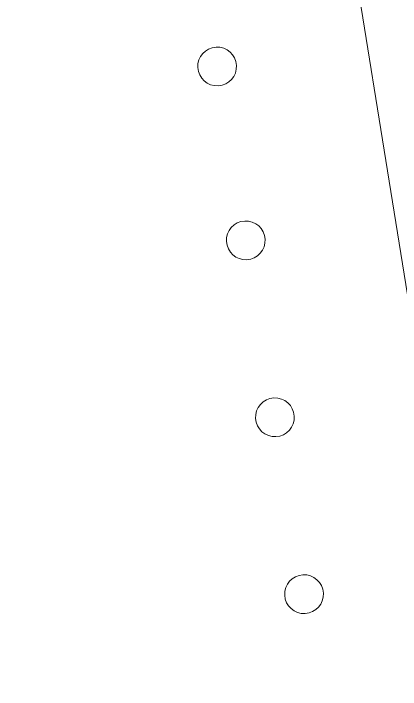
# Model space of a CAD drawing. Header units: centimetres. Extents: x -162 to 162, y -134 to 134.
# Drawn here: x 50.354 to 51.243, y -29.799 to -28.246 of the extents above; entities that cross this region are included whole.
import ezdxf

# ---------------------------------------------------------------- set-up
doc = ezdxf.new("R2010")
doc.units = ezdxf.units.CM
doc.header["$MEASUREMENT"] = 0
doc.layers.add('Capa 1', color=7, linetype='Continuous')
doc.layers.add('GUIDE', color=7, linetype='Continuous')

msp = doc.modelspace()

# ---------------------------------------------------------------- linework, layer by layer
at = {"layer": 'Capa 1', "lineweight": 9}
msp.add_open_spline([(39.49747, -30.2568), (39.49747, -30.2568), (49.20983, -30.2568), (49.20983, -30.2568), (49.20983, -30.2568), (49.20983, -29.8733), (49.20983, -29.8733), (49.20983, -29.8733), (50.06557, -29.8733), (50.06557, -29.8733), (50.06557, -29.8733), (50.06557, -30.16273), (50.06557, -30.16273), (50.12111, -30.14571), (50.17578, -30.12685), (50.22953, -30.10445), (50.47505, -30.00412), (50.73761, -29.95215), (51.00284, -29.95215), (51.00284, -29.95215), (51.43026, -29.95215), (51.43026, -29.95215), (51.43026, -29.95215), (50.92846, -26.84015), (50.92846, -26.84015), (50.92846, -26.84015), (37.81558, -26.84015), (37.81558, -26.84015), (37.81558, -26.84015), (37.31378, -29.95215), (37.31378, -29.95215), (37.31378, -29.95215), (37.7412, -29.95215), (37.7412, -29.95215), (38.00647, -29.95215), (38.26899, -30.00412), (38.51453, -30.10445), (38.55574, -30.12147), (38.59783, -30.13674), (38.64084, -30.15017), (38.64084, -30.15017), (38.64084, -29.8733), (38.64084, -29.8733), (38.64084, -29.8733), (39.49747, -29.8733), (39.49747, -29.8733), (39.49747, -29.8733), (39.49747, -30.2568), (39.49747, -30.2568)], degree=3, knots=[0, 0, 0, 0, 0.0625, 0.0625, 0.0625, 0.125, 0.125, 0.125, 0.1875, 0.1875, 0.1875, 0.25, 0.25, 0.25, 0.3125, 0.3125, 0.3125, 0.375, 0.375, 0.375, 0.4375, 0.4375, 0.4375, 0.5, 0.5, 0.5, 0.5625, 0.5625, 0.5625, 0.625, 0.625, 0.625, 0.6875, 0.6875, 0.6875, 0.75, 0.75, 0.75, 0.8125, 0.8125, 0.8125, 0.875, 0.875, 0.875, 0.9375, 0.9375, 0.9375, 1, 1, 1, 1], dxfattribs=at)
at = {"layer": 'Capa 1', "color": 4, "lineweight": 9}
for points in [[(50.77765, -28.3703), (50.77627, -28.34575), (50.79507, -28.32474), (50.81963, -28.32336), (50.84419, -28.32198), (50.86519, -28.34078), (50.86657, -28.36533), (50.86796, -28.38988), (50.84915, -28.4109), (50.82459, -28.41227), (50.80003, -28.41364), (50.77903, -28.39485), (50.77765, -28.3703)], [(50.84342, -28.76991), (50.84204, -28.74536), (50.86084, -28.72434), (50.8854, -28.72297), (50.90996, -28.72159), (50.93097, -28.74039), (50.93235, -28.76494), (50.93373, -28.78949), (50.91493, -28.8105), (50.89037, -28.81188), (50.86581, -28.81325), (50.8448, -28.79446), (50.84342, -28.76991)], [(50.91033, -29.1764), (50.90895, -29.15185), (50.92775, -29.13084), (50.95231, -29.12946), (50.97687, -29.12808), (50.99788, -29.14688), (50.99926, -29.17143), (51.00064, -29.19598), (50.98184, -29.217), (50.95728, -29.21837), (50.93271, -29.21974), (50.91171, -29.20095), (50.91033, -29.1764)], [(50.97724, -29.5829), (50.97585, -29.55834), (50.99465, -29.53733), (51.01922, -29.53595), (51.04378, -29.53458), (51.06478, -29.55337), (51.06616, -29.57792), (51.06754, -29.60247), (51.04874, -29.62349), (51.02418, -29.62486), (50.99962, -29.62624), (50.97862, -29.60745), (50.97724, -29.5829)]]:
    msp.add_open_spline(points, degree=3, knots=[0, 0, 0, 0, 0.25, 0.25, 0.25, 0.5, 0.5, 0.5, 0.75, 0.75, 0.75, 1, 1, 1, 1], dxfattribs=at)
at = {"layer": 'GUIDE', "lineweight": 9}
for points in [[(154.95614, -133.81955), (154.95614, -133.81955), (-18.51418, -133.81955), (-18.51418, -133.81955), (-18.51418, -133.81955), (-18.51418, 9.29968), (-18.51418, 9.29968), (-18.51418, 9.29968), (154.95614, 9.29968), (154.95614, 9.29968), (154.95614, 9.29968), (154.95614, -133.81955), (154.95614, -133.81955)], [(-18.43797, -133.74342), (-18.43797, -133.74342), (154.87992, -133.74342), (154.87992, -133.74342), (154.87992, -133.74342), (154.87992, 9.22355), (154.87992, 9.22355), (154.87992, 9.22355), (-18.43797, 9.22355), (-18.43797, 9.22355), (-18.43797, 9.22355), (-18.43797, -133.74342), (-18.43797, -133.74342)]]:
    msp.add_open_spline(points, degree=3, knots=[0, 0, 0, 0, 0.25, 0.25, 0.25, 0.5, 0.5, 0.5, 0.75, 0.75, 0.75, 1, 1, 1, 1], dxfattribs=at)

doc.saveas('drawing.dxf')
